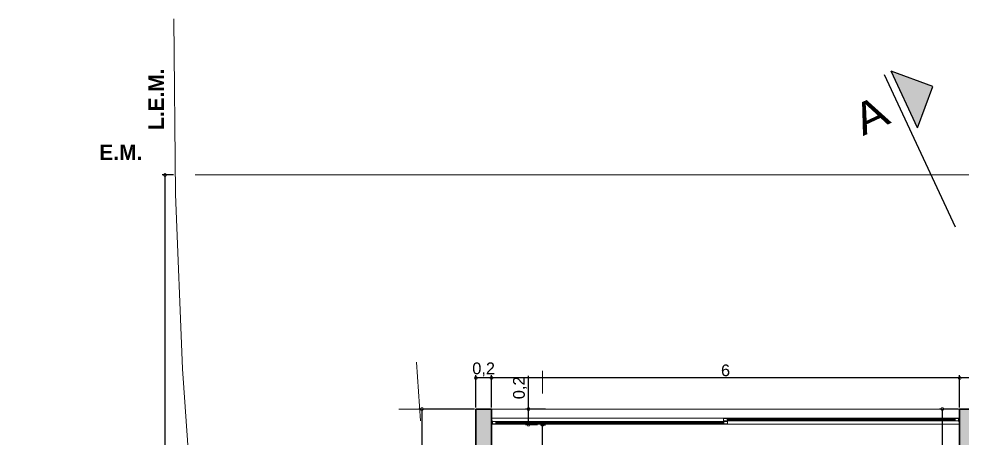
# Model space of a CAD drawing. Header units: millimetres. Extents: x 110427 to 125914, y 76277 to 76441.
# Drawn here: x 114079.95 to 114092.03, y 76393.65 to 76399.02 of the extents above; entities that cross this region are included whole.
import ezdxf

# ---------------------------------------------------------------- set-up
doc = ezdxf.new("R2010")
doc.units = ezdxf.units.MM
doc.linetypes.add('CENTER', pattern=[50.8, 31.75, -6.35, 6.35, -6.35])
doc.linetypes.add('JIS_02_0.7', pattern=[1.35, 0.75, -0.6])
for name, color, linetype, lineweight in [('04_CIVIL A CONSTRUIR', 250, 'Continuous', 35), ('06_CIVIL VISTAS GRUESA', 244, 'Continuous', 13), ('07_CIVIL VISTAS MEDIA', 143, 'Continuous', 9), ('08_CIVIL VISTAS FINO', 251, 'Continuous', 5), ('09_CIVIL PROYECCIONES', 230, 'JIS_02_0.7', 5), ('10_CIVIL EJES', 230, 'CENTER', 15), ('12_HATCH', 8, 'Continuous', 9), ('12_TEXTOS', 4, 'Continuous', 40), ('13_COTAS', 8, 'Continuous', 9)]:
    doc.layers.add(name, color=color, linetype=linetype, lineweight=lineweight)
doc.layers.add('14_TEXTOS', color=4, linetype='Continuous')
doc.styles.add('JDS', font='swissek.ttf', dxfattribs={"width": 1.1})
doc.styles.add('JDS1', font='GOTHICB.TTF')
doc.styles.add('Swis721 BT', font='swiss.ttf')
doc.dimstyles.new('ISO-23', dxfattribs={"dimscale": 0.03, "dimtxt": 5, "dimasz": 2.5, "dimexe": 1.25, "dimexo": 0.625, "dimtad": 1, "dimtxsty": 'Swis721 BT', "dimblk": 'DOTSMALL', "dimcen": 2.5, "dimclrt": 150, "dimadec": 0, "dimazin": 0, "dimtfac": 1, "dimtmove": 0, "dimatfit": 3, "dimfxl": 0, "dimarcsym": 0})

# ---------------------------------------------------------------- blocks, each defined once
blk = doc.blocks.new('_DotSmall')
at = {"color": 0, "linetype": 'ByBlock', "const_width": 0.5}
blk.add_lwpolyline([(-0.0625, 0, 1), (0.0625, 0, 1)], format="xyb", close=True, dxfattribs=at)
blk = doc.blocks.new('*D242')
at = {"layer": '13_COTAS', "color": 0, "lineweight": -2}
for p, q in [((114086.631, 76393.818), (114086.696, 76393.818)), ((114086.658, 76387.818), (114086.658, 76393.818)), ((114086.605, 76387.818), (114086.696, 76387.818))]:
    blk.add_line(p, q, dxfattribs=at)
at = {"layer": 'Defpoints', "color": 0}
for p in [(114086.613, 76393.818), (114086.658, 76393.818), (114086.586, 76387.818)]:
    blk.add_point(p, dxfattribs=at)
at = {"layer": '13_COTAS', "color": 0, "lineweight": -2, "xscale": 0.075, "yscale": 0.075, "zscale": 0.075}
for p, rotation in [((114086.658, 76393.818), 90), ((114086.658, 76387.818), 270)]:
    blk.add_blockref('_DotSmall', p, dxfattribs=dict(at, rotation=rotation))
at = {"layer": '13_COTAS', "color": 150, "insert": (114086.563, 76390.818), "char_height": 0.15, "attachment_point": 5, "rotation": 90, "style": 'Swis721 BT'}
blk.add_mtext('6', dxfattribs=at)
blk = doc.blocks.new('*D513')
at = {"layer": '13_COTAS', "color": 0, "lineweight": -2}
for p, q in [((114086.478, 76394.018), (114086.478, 76394.444)), ((114086.697, 76394.018), (114086.441, 76394.018)), ((114086.478, 76393.818), (114086.478, 76394.018)), ((114086.594, 76393.818), (114086.441, 76393.818))]:
    blk.add_line(p, q, dxfattribs=at)
at = {"layer": 'Defpoints', "color": 0}
for p in [(114086.478, 76394.018), (114086.716, 76394.018), (114086.613, 76393.818)]:
    blk.add_point(p, dxfattribs=at)
at = {"layer": '13_COTAS', "color": 0, "lineweight": -2, "xscale": 0.075, "yscale": 0.075, "zscale": 0.075}
for p, rotation in [((114086.478, 76394.018), 90), ((114086.478, 76393.818), 270)]:
    blk.add_blockref('_DotSmall', p, dxfattribs=dict(at, rotation=rotation))
at = {"layer": '13_COTAS', "color": 150, "insert": (114086.369, 76394.29), "char_height": 0.15, "attachment_point": 5, "rotation": 90, "style": 'Swis721 BT'}
blk.add_mtext('0,2', dxfattribs=at)
blk = doc.blocks.new('*D321')
at = {"layer": '06_CIVIL VISTAS GRUESA', "color": 0, "lineweight": -2}
for p, q in [((114092.003, 76394.037), (114092.003, 76394.454)), ((114093.963, 76394.037), (114093.963, 76394.454)), ((114093.963, 76394.417), (114092.003, 76394.417))]:
    blk.add_line(p, q, dxfattribs=at)
at = {"layer": 'Defpoints', "color": 0}
for p in [(114092.003, 76394.417), (114092.003, 76394.018), (114093.963, 76394.018)]:
    blk.add_point(p, dxfattribs=at)
at = {"layer": '06_CIVIL VISTAS GRUESA', "color": 0, "lineweight": -2, "xscale": 0.075, "yscale": 0.075, "zscale": 0.075}
for p, rotation in [((114092.003, 76394.417), 180.000001058369), ((114093.963, 76394.417), 1.058368992445935e-06)]:
    blk.add_blockref('_DotSmall', p, dxfattribs=dict(at, rotation=rotation))
at = {"layer": '06_CIVIL VISTAS GRUESA', "color": 150, "insert": (114092.983, 76394.526), "char_height": 0.15, "attachment_point": 5, "rotation": 0, "style": 'Swis721 BT'}
blk.add_mtext('1,96', dxfattribs=at)
blk = doc.blocks.new('*D322')
at = {"layer": '06_CIVIL VISTAS GRUESA', "color": 0, "lineweight": -2}
for p, q in [((114086.003, 76394.037), (114086.003, 76394.454)), ((114092.003, 76394.037), (114092.003, 76394.454)), ((114092.003, 76394.417), (114086.003, 76394.417))]:
    blk.add_line(p, q, dxfattribs=at)
at = {"layer": 'Defpoints', "color": 0}
for p in [(114086.003, 76394.417), (114086.003, 76394.018), (114092.003, 76394.018)]:
    blk.add_point(p, dxfattribs=at)
at = {"layer": '06_CIVIL VISTAS GRUESA', "color": 0, "lineweight": -2, "xscale": 0.075, "yscale": 0.075, "zscale": 0.075, "rotation": 180}
blk.add_blockref('_DotSmall', (114086.003, 76394.417), dxfattribs=at)
at = {"layer": '06_CIVIL VISTAS GRUESA', "color": 0, "lineweight": -2, "xscale": 0.075, "yscale": 0.075, "zscale": 0.075}
blk.add_blockref('_DotSmall', (114092.003, 76394.417), dxfattribs=at)
at = {"layer": '06_CIVIL VISTAS GRUESA', "color": 150, "insert": (114089.003, 76394.513), "char_height": 0.15, "attachment_point": 5, "style": 'Swis721 BT'}
blk.add_mtext('6', dxfattribs=at)
blk = doc.blocks.new('*D323')
at = {"layer": '06_CIVIL VISTAS GRUESA', "color": 0, "lineweight": -2}
for p, q in [((114085.803, 76394.037), (114085.803, 76394.454)), ((114086.003, 76394.037), (114086.003, 76394.454)), ((114086.003, 76394.417), (114085.803, 76394.417))]:
    blk.add_line(p, q, dxfattribs=at)
at = {"layer": 'Defpoints', "color": 0}
for p in [(114085.803, 76394.417), (114085.803, 76394.018), (114086.003, 76394.018)]:
    blk.add_point(p, dxfattribs=at)
at = {"layer": '06_CIVIL VISTAS GRUESA', "color": 0, "lineweight": -2, "xscale": 0.075, "yscale": 0.075, "zscale": 0.075}
for p, rotation in [((114085.803, 76394.417), 179.9999896279842), ((114086.003, 76394.417), 359.9999896279842)]:
    blk.add_blockref('_DotSmall', p, dxfattribs=dict(at, rotation=rotation))
at = {"layer": '06_CIVIL VISTAS GRUESA', "color": 150, "insert": (114085.903, 76394.526), "char_height": 0.15, "attachment_point": 5, "rotation": 360, "style": 'Swis721 BT'}
blk.add_mtext('0,2', dxfattribs=at)
blk = doc.blocks.new('*D324')
at = {"layer": '06_CIVIL VISTAS GRUESA', "color": 0, "lineweight": -2}
for p, q in [((114085.784, 76394.018), (114085.074, 76394.018)), ((114085.112, 76394.018), (114085.112, 76387.618)), ((114085.784, 76387.618), (114085.074, 76387.618))]:
    blk.add_line(p, q, dxfattribs=at)
at = {"layer": 'Defpoints', "color": 0}
for p in [(114085.803, 76394.018), (114085.112, 76387.618), (114085.803, 76387.618)]:
    blk.add_point(p, dxfattribs=at)
at = {"layer": '06_CIVIL VISTAS GRUESA', "color": 0, "lineweight": -2, "xscale": 0.075, "yscale": 0.075, "zscale": 0.075}
for p, rotation in [((114085.112, 76394.018), 90), ((114085.112, 76387.618), 270)]:
    blk.add_blockref('_DotSmall', p, dxfattribs=dict(at, rotation=rotation))
at = {"layer": '06_CIVIL VISTAS GRUESA', "color": 150, "insert": (114085.002, 76390.818), "char_height": 0.15, "attachment_point": 5, "rotation": 90, "style": 'Swis721 BT'}
blk.add_mtext('6,4', dxfattribs=at)
blk = doc.blocks.new('*D400')
at = {"layer": '13_COTAS', "color": 0, "lineweight": -2}
for p, q in [((114091.984, 76394.018), (114091.744, 76394.018)), ((114091.781, 76394.018), (114091.781, 76390.418)), ((114091.984, 76390.418), (114091.744, 76390.418))]:
    blk.add_line(p, q, dxfattribs=at)
at = {"layer": 'Defpoints', "color": 0}
for p in [(114092.003, 76394.018), (114091.781, 76390.418), (114092.003, 76390.418)]:
    blk.add_point(p, dxfattribs=at)
at = {"layer": '13_COTAS', "color": 0, "lineweight": -2, "xscale": 0.075, "yscale": 0.075, "zscale": 0.075}
for p, rotation in [((114091.781, 76394.018), 90), ((114091.781, 76390.418), 270)]:
    blk.add_blockref('_DotSmall', p, dxfattribs=dict(at, rotation=rotation))
at = {"layer": '13_COTAS', "color": 150, "insert": (114091.69, 76392.218), "char_height": 0.12, "attachment_point": 5, "rotation": 90, "style": 'Swis721 BT'}
blk.add_mtext('3,6', dxfattribs=at)
blk = doc.blocks.new('*D408')
at = {"layer": '06_CIVIL VISTAS GRUESA', "color": 0, "lineweight": -2}
for p, q in [((114081.928, 76397.018), (114081.783, 76397.018)), ((114081.82, 76387.618), (114081.82, 76397.018)), ((114082.748, 76387.618), (114081.783, 76387.618))]:
    blk.add_line(p, q, dxfattribs=at)
at = {"layer": 'Defpoints', "color": 0}
for p in [(114081.82, 76397.018), (114081.947, 76397.018), (114082.766, 76387.618)]:
    blk.add_point(p, dxfattribs=at)
at = {"layer": '06_CIVIL VISTAS GRUESA', "color": 0, "lineweight": -2, "xscale": 0.075, "yscale": 0.075, "zscale": 0.075}
for p, rotation in [((114081.82, 76397.018), 90), ((114081.82, 76387.618), 270)]:
    blk.add_blockref('_DotSmall', p, dxfattribs=dict(at, rotation=rotation))
at = {"layer": '06_CIVIL VISTAS GRUESA', "color": 150, "insert": (114081.711, 76392.318), "char_height": 0.15, "attachment_point": 5, "rotation": 90, "style": 'Swis721 BT'}
blk.add_mtext('9,4', dxfattribs=at)

msp = doc.modelspace()

# ---------------------------------------------------------------- hatches: boundary and pattern name
at = {"layer": '12_HATCH'}
h = msp.add_hatch(color=1, dxfattribs=at)
h.dxf.hatch_style = 1
h.paths.add_polyline_path([(114086.003, 76394.018), (114085.803, 76394.018), (114085.803, 76387.618), (114086.003, 76387.618)])
h = msp.add_hatch(color=1, dxfattribs=at)
h.dxf.hatch_style = 1
h.paths.add_polyline_path([(114092.163, 76393.718), (114093.963, 76393.718), (114093.963, 76394.018), (114092.003, 76394.018), (114092.003, 76390.418), (114092.763, 76390.418), (114092.763, 76390.578), (114092.163, 76390.578)])
at = {"layer": '13_COTAS'}
msp.add_hatch(color=256, dxfattribs=at).paths.add_polyline_path([(114091.127, 76398.346), (114091.465, 76397.621), (114091.659, 76398.153)])
msp.add_hatch(color=256, dxfattribs=at).paths.add_polyline_path([(114091.127, 76398.346), (114091.465, 76397.621), (114091.659, 76398.153)])

# ---------------------------------------------------------------- linework, layer by layer
at = {"layer": '04_CIVIL A CONSTRUIR'}
for p, q in [((114085.803, 76394.018), (114085.803, 76387.618)), ((114085.803, 76394.018), (114086.003, 76394.018)), ((114086.003, 76394.018), (114086.003, 76387.618)), ((114092.003, 76394.018), (114092.003, 76390.418)), ((114092.003, 76394.018), (114093.963, 76394.018))]:
    msp.add_line(p, q, dxfattribs=at)
at = {"layer": '07_CIVIL VISTAS MEDIA'}
for p, q in [((114086.043, 76393.903), (114086.003, 76393.903)), ((114091.963, 76393.903), (114086.003, 76393.903)), ((114086.006, 76393.899), (114086.006, 76393.865)), ((114086.006, 76393.86), (114086.006, 76393.827)), ((114086.043, 76393.9), (114086.007, 76393.9)), ((114086.023, 76393.864), (114086.007, 76393.864)), ((114086.023, 76393.861), (114086.007, 76393.861)), ((114086.016, 76393.854), (114086.016, 76393.833)), ((114086.061, 76393.859), (114086.021, 76393.859)), ((114086.023, 76393.861), (114086.023, 76393.864)), ((114086.043, 76393.903), (114086.043, 76393.9)), ((114086.061, 76393.859), (114088.983, 76393.859)), ((114086.065, 76393.848), (114086.061, 76393.848)), ((114086.061, 76393.839), (114086.061, 76393.848)), ((114088.982, 76393.848), (114086.062, 76393.848)), ((114086.062, 76393.84), (114086.062, 76393.848)), ((114086.066, 76393.854), (114086.066, 76393.849)), ((114088.978, 76393.872), (114088.978, 76393.893)), ((114088.978, 76393.854), (114088.978, 76393.85)), ((114088.979, 76393.849), (114088.983, 76393.849)), ((114088.982, 76393.84), (114088.982, 76393.848)), ((114088.983, 76393.898), (114089.023, 76393.898)), ((114089.023, 76393.868), (114088.983, 76393.868)), ((114088.983, 76393.859), (114089.023, 76393.859)), ((114088.983, 76393.839), (114088.983, 76393.849)), ((114091.945, 76393.897), (114089.023, 76393.898)), ((114089.023, 76393.887), (114089.027, 76393.887)), ((114089.023, 76393.887), (114089.023, 76393.878)), ((114089.027, 76393.878), (114089.023, 76393.878)), ((114091.945, 76393.867), (114089.023, 76393.868)), ((114089.024, 76393.887), (114091.944, 76393.886)), ((114089.024, 76393.887), (114089.024, 76393.879)), ((114089.024, 76393.879), (114091.944, 76393.878)), ((114089.028, 76393.893), (114089.028, 76393.888)), ((114089.028, 76393.872), (114089.028, 76393.877)), ((114089.028, 76393.854), (114089.028, 76393.834)), ((114091.94, 76393.892), (114091.94, 76393.888)), ((114091.94, 76393.872), (114091.94, 76393.876)), ((114091.945, 76393.887), (114091.941, 76393.887)), ((114091.941, 76393.877), (114091.945, 76393.877)), ((114091.944, 76393.886), (114091.944, 76393.878)), ((114091.985, 76393.897), (114091.945, 76393.897)), ((114091.945, 76393.887), (114091.945, 76393.877)), ((114091.945, 76393.867), (114091.985, 76393.867)), ((114091.963, 76393.903), (114092.003, 76393.903)), ((114091.963, 76393.903), (114091.963, 76393.9)), ((114091.963, 76393.9), (114091.999, 76393.9)), ((114091.983, 76393.864), (114091.999, 76393.864)), ((114091.983, 76393.864), (114091.983, 76393.861)), ((114091.983, 76393.861), (114091.999, 76393.861)), ((114091.99, 76393.872), (114091.99, 76393.892)), ((114092, 76393.865), (114092, 76393.899)), ((114092, 76393.827), (114092, 76393.86)), ((114092.003, 76393.823), (114086.003, 76393.823)), ((114086.043, 76393.823), (114086.003, 76393.823)), ((114086.043, 76393.826), (114086.007, 76393.826)), ((114086.021, 76393.829), (114086.061, 76393.829)), ((114086.043, 76393.823), (114086.043, 76393.826)), ((114086.061, 76393.839), (114086.065, 76393.839)), ((114088.982, 76393.84), (114086.062, 76393.84)), ((114086.063, 76393.829), (114088.983, 76393.829)), ((114086.066, 76393.833), (114086.066, 76393.838)), ((114088.978, 76393.834), (114088.978, 76393.838)), ((114088.983, 76393.839), (114088.979, 76393.839)), ((114089.023, 76393.829), (114088.983, 76393.829)), ((114091.963, 76393.826), (114091.999, 76393.826)), ((114091.963, 76393.823), (114091.963, 76393.826))]:
    msp.add_line(p, q, dxfattribs=at)
for centre, radius, start, end in [((114086.007, 76393.899), 0.001, 89.986, 179.986), ((114086.007, 76393.865), 0.001, 179.986, 269.986), ((114086.007, 76393.86), 0.001, 89.986, 179.986), ((114086.021, 76393.854), 0.00488, 89.986, 179.986), ((114086.061, 76393.854), 0.00488, 359.986, 89.986), ((114086.065, 76393.849), 0.001, 269.986, 359.986), ((114088.983, 76393.893), 0.00488, 89.986, 179.986), ((114088.983, 76393.872), 0.00488, 179.986, 269.986), ((114088.983, 76393.854), 0.00488, 89.986, 179.986), ((114088.979, 76393.85), 0.001, 179.986, 269.986), ((114089.023, 76393.893), 0.0049, 359.986, 89.986), ((114089.023, 76393.872), 0.00488, 269.986, 359.986), ((114089.023, 76393.854), 0.00488, 359.986, 89.986), ((114089.027, 76393.877), 0.001, 359.986, 89.986), ((114091.945, 76393.892), 0.0049, 89.986, 179.986), ((114091.941, 76393.876), 0.001, 89.986, 179.986), ((114091.945, 76393.872), 0.00488, 179.986, 269.986), ((114091.985, 76393.892), 0.00488, 359.986, 89.986), ((114091.985, 76393.872), 0.00488, 269.986, 359.986), ((114091.999, 76393.899), 0.001, 359.986, 89.986), ((114091.999, 76393.865), 0.001, 269.986, 359.986), ((114091.999, 76393.86), 0.001, 359.986, 89.986), ((114086.007, 76393.827), 0.001, 179.986, 269.986), ((114086.021, 76393.833), 0.00488, 179.986, 269.986), ((114086.061, 76393.833), 0.0049, 269.986, 359.986), ((114088.983, 76393.834), 0.0049, 179.986, 269.986), ((114089.023, 76393.834), 0.00488, 269.986, 359.986), ((114091.999, 76393.827), 0.001, 269.986, 359.986)]:
    msp.add_arc(centre, radius, start, end, dxfattribs=at)
at = {"layer": '07_CIVIL VISTAS MEDIA', "extrusion": (5.97036e-08, -2.70932e-08, 1)}
msp.add_arc((114089.027, 76393.888, 0.005), 0.001, 269.986, 359.986, dxfattribs=at)
at = {"layer": '07_CIVIL VISTAS MEDIA', "extrusion": (-5.97168e-08, -2.7064e-08, 1)}
msp.add_arc((114091.941, 76393.888, -0.009), 0.001, 179.986, 269.986, dxfattribs=at)
at = {"layer": '07_CIVIL VISTAS MEDIA', "extrusion": (5.97168e-08, 2.7064e-08, 1)}
msp.add_arc((114086.065, 76393.838, 0.009), 0.001, 359.986, 89.986, dxfattribs=at)
at = {"layer": '07_CIVIL VISTAS MEDIA', "extrusion": (-5.97036e-08, 2.70932e-08, 1)}
msp.add_arc((114088.979, 76393.838, -0.005), 0.001, 89.986, 179.986, dxfattribs=at)
at = {"layer": '08_CIVIL VISTAS FINO'}
msp.add_line((114092.003, 76394.018), (114086.003, 76394.018), dxfattribs=at)
at = {"layer": '09_CIVIL PROYECCIONES'}
msp.add_line((114109.868, 76394.018), (114084.48, 76394.018), dxfattribs=at)
msp.add_arc((114153.977, 76398.56), 69.046, 183.27359, 204.54921, dxfattribs=at)
at = {"layer": '10_CIVIL EJES'}
msp.add_line((114113.955, 76397.018), (114079.947, 76397.018), dxfattribs=at)
msp.add_arc((114153.977, 76398.56), 72.046, 179.63555, 208.09615, dxfattribs=at)
at = {"layer": '13_COTAS', "lineweight": 30}
for p, q in [((114091.659, 76398.153), (114091.127, 76398.346)), ((114091.465, 76397.621), (114091.127, 76398.346)), ((114091.659, 76398.153), (114091.127, 76398.346)), ((114091.465, 76397.621), (114091.127, 76398.346)), ((114091.465, 76397.621), (114091.659, 76398.153)), ((114091.465, 76397.621), (114091.659, 76398.153))]:
    msp.add_line(p, q, dxfattribs=at)
at = {"layer": '13_COTAS', "lineweight": 30, "ltscale": 0.1}
msp.add_line((114091.037, 76398.304), (114091.946, 76396.354), dxfattribs=at)
msp.add_line((114091.037, 76398.304), (114091.946, 76396.354), dxfattribs=at)
at = {"layer": '13_COTAS'}
msp.add_line((114086.658, 76394.218), (114086.658, 76394.509), dxfattribs=at)

# ---------------------------------------------------------------- texts
at = {"layer": '12_TEXTOS', "color": 150, "insert": (114081.806, 76397.989), "char_height": 0.2, "width": 0.82275, "attachment_point": 8, "rotation": 90, "style": 'JDS1'}
msp.add_mtext('L.E.M.', dxfattribs=at)
at = {"layer": '12_TEXTOS', "color": 150, "insert": (114081.254, 76397.208), "char_height": 0.2, "width": 0.82275, "attachment_point": 8, "style": 'JDS1'}
msp.add_mtext('E.M.', dxfattribs=at)
at = {"layer": '14_TEXTOS', "color": 6, "insert": (114090.865, 76397.783), "char_height": 0.4, "width": 0.65219, "attachment_point": 5, "rotation": 25, "style": 'JDS'}
msp.add_mtext('A', dxfattribs=at)

# ---------------------------------------------------------------- dimensions: what is measured, and where the dimension line sits
at = {"layer": '06_CIVIL VISTAS GRUESA'}
dim = msp.add_linear_dim(base=(114081.82, 76397.018), p1=(114082.766, 76387.618), p2=(114081.947, 76397.018), angle=90, dimstyle='ISO-23', override={"dimfxl": 100, "dimarcsym": 2}, dxfattribs=at)
dim.commit()
dim.dimension.update_dxf_attribs({"geometry": '*D408', "text_midpoint": (114081.711, 76392.318)})
dim = msp.add_linear_dim(base=(114085.803, 76394.417), p1=(114086.003, 76394.018), p2=(114085.803, 76394.018), angle=180, dimstyle='ISO-23', override={"dimfxl": 100, "dimarcsym": 2}, dxfattribs=at)
dim.commit()
dim.dimension.update_dxf_attribs({"geometry": '*D323', "text_midpoint": (114085.903, 76394.417), "dimtype": 161})
for p1, p2, distance, picture, middle in [((114092.003, 76394.018), (114086.003, 76394.018), -0.398, '*D322', (114089.003, 76394.513)), ((114093.963, 76394.018), (114092.003, 76394.018), -0.398, '*D321', (114092.983, 76394.526)), ((114085.803, 76394.018), (114085.803, 76387.618), -0.692, '*D324', (114085.002, 76390.818))]:
    dim = msp.add_aligned_dim(p1=p1, p2=p2, distance=distance, dimstyle='ISO-23', override={"dimfxl": 100, "dimarcsym": 2}, dxfattribs=at)
    dim.commit()
    dim.dimension.update_dxf_attribs({"geometry": picture, "text_midpoint": middle})
at = {"layer": '13_COTAS'}
dim = msp.add_linear_dim(base=(114086.478, 76394.018), p1=(114086.613, 76393.818), p2=(114086.716, 76394.018), angle=90, dimstyle='ISO-23', dxfattribs=at)
dim.commit()
dim.dimension.update_dxf_attribs({"geometry": '*D513', "text_midpoint": (114086.478, 76394.29), "dimtype": 160})
dim = msp.add_linear_dim(base=(114091.781, 76390.418), p1=(114092.003, 76394.018), p2=(114092.003, 76390.418), angle=90, dimstyle='ISO-23', override={"dimtxt": 4}, dxfattribs=at)
dim.commit()
dim.dimension.update_dxf_attribs({"geometry": '*D400', "text_midpoint": (114091.69, 76392.218)})
dim = msp.add_linear_dim(base=(114086.658, 76393.818), p1=(114086.586, 76387.818), p2=(114086.613, 76393.818), angle=90, dimstyle='ISO-23', dxfattribs=at)
dim.commit()
dim.dimension.update_dxf_attribs({"geometry": '*D242', "text_midpoint": (114086.563, 76390.818)})

doc.saveas('drawing.dxf')
